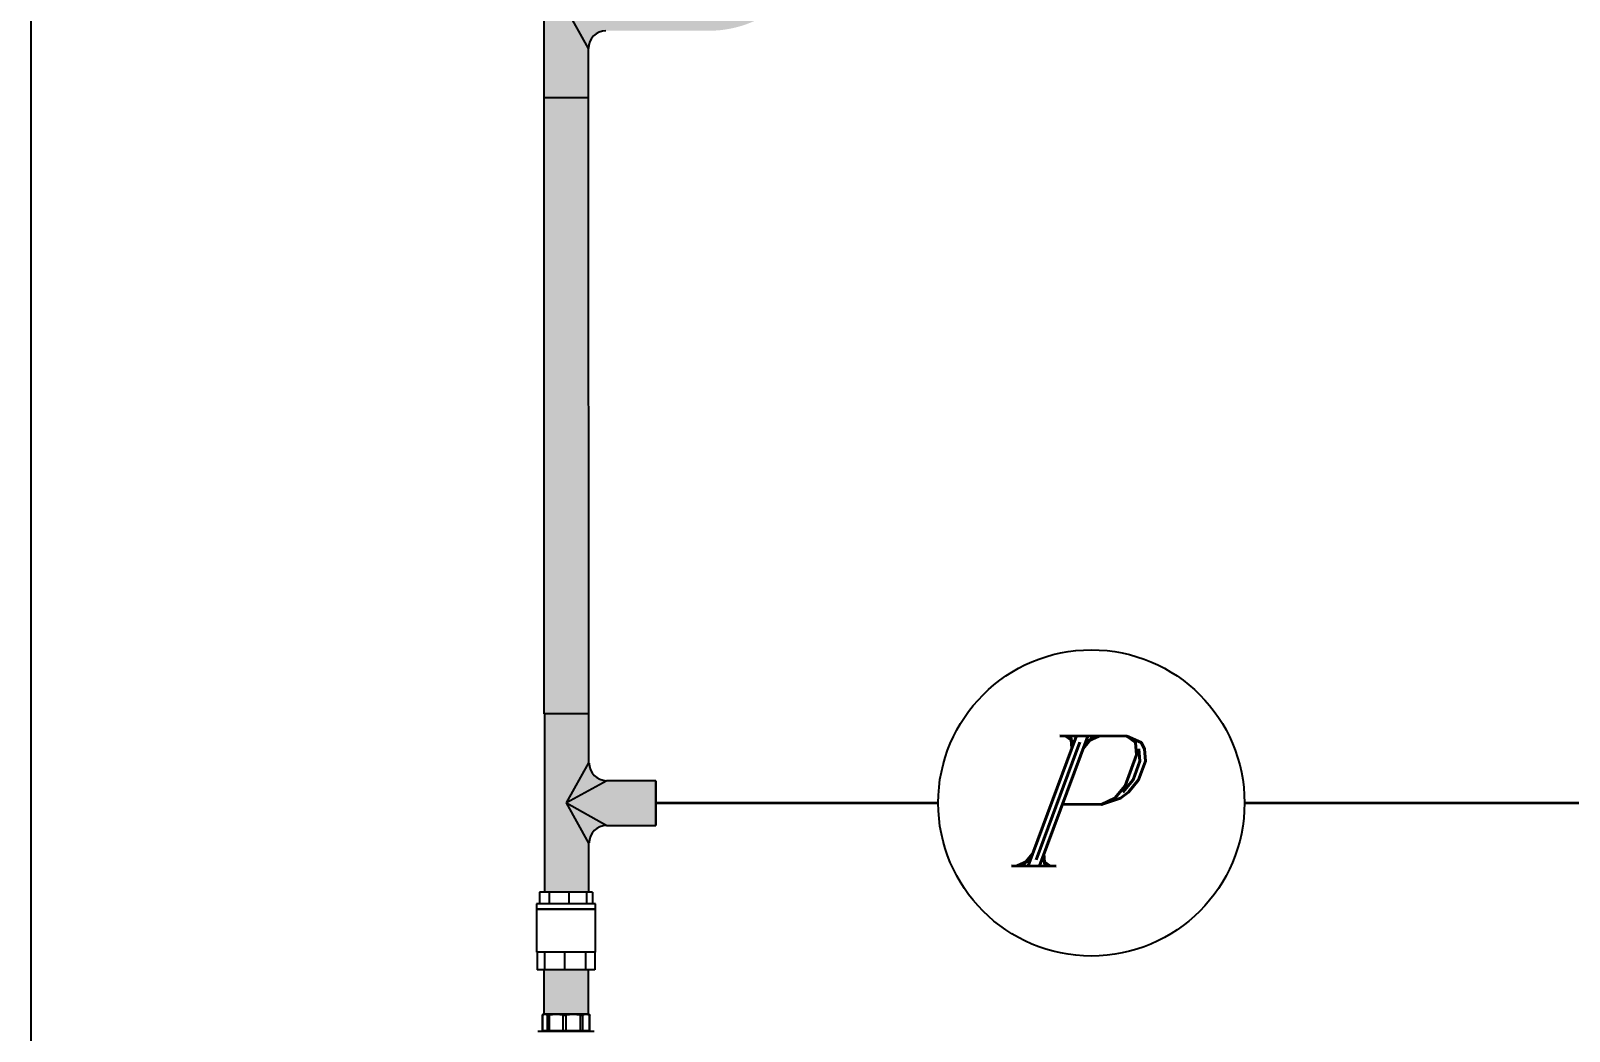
# Model space of a CAD drawing. Header units: centimetres. Extents: x -13594 to 4017, y -3206 to 1780.
# Drawn here: x -13594 to -12489, y -2319 to -1600 of the extents above; entities that cross this region are included whole.
import ezdxf
from ezdxf.enums import TextEntityAlignment as Align
from ezdxf.lldxf.tags import DXFTag

# ---------------------------------------------------------------- set-up
doc = ezdxf.new("R2010")
doc.units = ezdxf.units.CM
doc.layers.add('cold water', color=150, linetype='Continuous')
doc.styles.add('RUM', font='ROMANT', dxfattribs={"oblique": 20})
tags = doc.linetypes.add('WATER', pattern='A,7.5,-1.155096,["Water",Standard,S=1.5,R=0,X=0,Y=-0.35773],-8.414339,7.5', length=24.569435).pattern_tags.tags
tags[6] = DXFTag(74, 10)

msp = doc.modelspace()

# ---------------------------------------------------------------- hatches: boundary and pattern name
at = {"transparency": 33554687}
h = msp.add_hatch(dxfattribs=at)
h.set_pattern_fill('ANSI31', color=5)
h.set_pattern_definition([(45, (9747.07579, -4323.31006), (-0.08838834765, 0.08838834765), [])])
h.paths.add_polyline_path([(-13193.7, -687.2), (-13225.7, -687.2), (-13225.7, -1392.1), (-13193.7, -1392.1)])
h.paths.add_polyline_path([(-13193.7, -1392.1), (-13225.7, -1392.1), (-13225.7, -1427.4), (-13209.7, -1456.2), (-13225.7, -1485), (-13225.7, -1520.3), (-13193.7, -1520.3)])
h.paths.add_polyline_path([(-13209.7, -1456.2), (-13238.6, -1440.2), (-13273.8, -1440.2), (-13273.8, -1456.2), (-13273.8, -1472.2), (-13238.6, -1472.2)])
h.paths.add_polyline_path([(-13225.7, -1427.4, -0.414214), (-13238.6, -1440.2), (-13209.7, -1456.2)])
h.paths.add_polyline_path([(-13209.7, -1456.2), (-13238.6, -1472.2, -0.414214), (-13225.7, -1485)])
h.paths.add_polyline_path([(-13193.7, -1520.3), (-13225.7, -1520.3), (-13225.7, -1648.5), (-13193.7, -1648.5), (-13193.7, -1613.2), (-13209.7, -1584.4), (-13193.7, -1555.5)])
h.paths.add_polyline_path([(-13180.9, -1568.4, -0.414214), (-13193.7, -1555.5), (-13209.7, -1584.4)])
h.paths.add_polyline_path([(-13209.7, -1584.4), (-13193.7, -1613.2, -0.414214), (-13180.9, -1600.4)])
h.paths.add_polyline_path([(-13145.6, -1568.4), (-13180.9, -1568.4), (-13209.7, -1584.4), (-13180.9, -1600.4), (-13145.6, -1600.4)])
h.paths.add_polyline_path([(-13107.2, -1568.4), (-13145.6, -1568.4), (-13145.6, -1600.4), (-13107.2, -1600.4)])
h.paths.add_polyline_path([(-13027.1, -1520.3), (-13059.1, -1520.3, -0.414214), (-13107.2, -1568.4), (-13107.2, -1600.4, 0.414214)])
h.paths.add_polyline_path([(-13027.1, -925.4), (-13027.8, -925.4), (-13059.1, -925.4), (-13059.1, -1520.3), (-13027.1, -1520.3)])
h.paths.add_polyline_path([(-13193.7, -1648.5), (-13225.7, -1648.5), (-13225.7, -2091.1), (-13225.3, -2091.1), (-13193.3, -2091.1)])
h.paths.add_polyline_path([(-13209.3, -2155.2), (-13193.3, -2126.4), (-13193.3, -2091.1), (-13225.3, -2091.1), (-13225.3, -2219.3), (-13193.3, -2219.3), (-13193.3, -2184.1)])
h.paths.add_polyline_path([(-13209.3, -2155.2), (-13193.3, -2184.1, -0.414214), (-13180.4, -2171.3)])
h.paths.add_polyline_path([(-13145.2, -2139.2), (-13180.4, -2139.2), (-13209.3, -2155.2), (-13180.4, -2171.3), (-13145.2, -2171.3)])
h.paths.add_polyline_path([(-13180.4, -2139.2, -0.414214), (-13193.3, -2126.4), (-13209.3, -2155.2)])
h.paths.add_polyline_path([(-13193.7, -2275.1), (-13195.8, -2275.1), (-13210.8, -2275.1), (-13225.1, -2275.1), (-13225.7, -2275.1), (-13225.7, -2307), (-13224.9, -2307), (-13193.7, -2307)])
h.paths.add_polyline_path([(-13193.7, -2371.1), (-13224.9, -2371.1), (-13225.7, -2371.1), (-13225.7, -2499.3), (-13193.7, -2499.3)])

# ---------------------------------------------------------------- linework, layer by layer
at = {"color": 7, "linetype": 'Continuous', "lineweight": 25}
for p, q in [((-13225.7, -1520.3), (-13225.7, -1648.5)), ((-13193.7, -1613.2), (-13209.7, -1584.4)), ((-13193.7, -1648.5), (-13193.7, -1613.2)), ((-13225.7, -1648.5), (-13225.7, -2091.1)), ((-13193.7, -1648.5), (-13225.7, -1648.5)), ((-13193.3, -2091.1), (-13193.7, -1648.5)), ((-13225.3, -2091.1), (-13225.3, -2219.3)), ((-13193.3, -2091.1), (-13225.3, -2091.1)), ((-13193.3, -2126.4), (-13193.3, -2091.1)), ((-13209.3, -2155.2), (-13193.3, -2126.4)), ((-13180.4, -2139.2), (-13209.3, -2155.2)), ((-13145.2, -2139.2), (-13180.4, -2139.2)), ((-13145.2, -2155.2), (-13145.2, -2139.2)), ((-13145.2, -2139.2), (-13145.2, -2171.3)), ((-13193.3, -2184.1), (-13209.3, -2155.2)), ((-13209.3, -2155.2), (-13180.4, -2171.3)), ((-13145.2, -2171.3), (-13145.2, -2155.2)), ((-13180.4, -2171.3), (-13145.2, -2171.3)), ((-13193.3, -2219.3), (-13193.3, -2184.1)), ((-13221.8, -2219.3), (-13228.7, -2219.3)), ((-13228.7, -2219.3), (-13228.7, -2227.7)), ((-13193.3, -2219.3), (-13225.3, -2219.3)), ((-13221.8, -2219.3), (-13221.8, -2227.7)), ((-13207.8, -2219.3), (-13221.8, -2219.3)), ((-13207.8, -2219.3), (-13207.8, -2227.7)), ((-13195, -2219.3), (-13207.8, -2219.3)), ((-13195, -2219.3), (-13195, -2227.7)), ((-13190.8, -2219.3), (-13195, -2219.3)), ((-13190.8, -2219.3), (-13190.8, -2227.7)), ((-13230.9, -2227.7), (-13230.9, -2231.5)), ((-13230.8, -2227.7), (-13230.9, -2227.7)), ((-13230.9, -2231.5), (-13230.9, -2262.3)), ((-13230.8, -2231.5), (-13230.9, -2231.5)), ((-13230.9, -2231.5), (-13210.8, -2231.5)), ((-13188.6, -2227.7), (-13230.8, -2227.7)), ((-13188.6, -2231.5), (-13230.8, -2231.5)), ((-13210.8, -2231.5), (-13188.6, -2231.5)), ((-13188.6, -2231.5), (-13188.6, -2227.7)), ((-13188.6, -2262.3), (-13188.6, -2231.5)), ((-13188.6, -2262.3), (-13230.9, -2262.3)), ((-13230.4, -2262.3), (-13230.4, -2275.1)), ((-13225.1, -2262.3), (-13225.1, -2275.1)), ((-13210.8, -2262.3), (-13210.8, -2275.1)), ((-13195.8, -2262.3), (-13195.8, -2275.1)), ((-13189, -2262.3), (-13189, -2275.1)), ((-13225.1, -2275.1), (-13230.4, -2275.1)), ((-13225.7, -2275.1), (-13225.7, -2307)), ((-13210.8, -2275.1), (-13225.1, -2275.1)), ((-13195.8, -2275.1), (-13210.8, -2275.1)), ((-13189, -2275.1), (-13195.8, -2275.1)), ((-13193.7, -2307), (-13193.7, -2275.1)), ((-13226.8, -2307.6), (-13226.8, -2318.6)), ((-13225.7, -2307), (-13226.7, -2307.5)), ((-13226.7, -2307.5), (-13224.9, -2307)), ((-13226.7, -2307.5), (-13226.7, -2318.6)), ((-13225.7, -2307), (-13224.9, -2307)), ((-13224.9, -2307), (-13223.1, -2307.5)), ((-13216.8, -2307), (-13224.9, -2307)), ((-13193.7, -2307), (-13224.9, -2307)), ((-13223.1, -2318.6), (-13223.1, -2307.5)), ((-13221.8, -2307.5), (-13216.8, -2307)), ((-13221.8, -2307.5), (-13221.8, -2318.6)), ((-13216.8, -2307), (-13204.5, -2307)), ((-13216.8, -2307), (-13211.8, -2307.5)), ((-13211.8, -2318.6), (-13211.8, -2307.5)), ((-13209.8, -2307.5), (-13204.5, -2307)), ((-13209.8, -2307.5), (-13209.8, -2318.6)), ((-13204.5, -2307), (-13199.3, -2307.5)), ((-13204.5, -2307), (-13195.3, -2307)), ((-13199.3, -2318.6), (-13199.3, -2307.5)), ((-13197.8, -2307.5), (-13195.3, -2307)), ((-13197.8, -2307.5), (-13197.8, -2318.6)), ((-13195.3, -2307), (-13192.9, -2307.5)), ((-13195.3, -2307), (-13193.7, -2307)), ((-13192.8, -2307.5), (-13193.7, -2307)), ((-13192.9, -2318.6), (-13192.9, -2307.5)), ((-13192.6, -2318.6), (-13192.6, -2307.6)), ((-13229.9, -2319.2), (-13211, -2319.2)), ((-13226.8, -2318.6), (-13226.7, -2318.6)), ((-13226.7, -2318.6), (-13223.1, -2318.6)), ((-13223.1, -2318.6), (-13221.8, -2318.6)), ((-13221.8, -2318.6), (-13211.8, -2318.6)), ((-13211.8, -2318.6), (-13209.8, -2318.6)), ((-13211, -2319.2), (-13189.5, -2319.2)), ((-13209.8, -2318.6), (-13199.3, -2318.6)), ((-13199.3, -2318.6), (-13197.8, -2318.6)), ((-13197.8, -2318.6), (-13192.9, -2318.6)), ((-13192.9, -2318.6), (-13192.6, -2318.6))]:
    msp.add_line(p, q, dxfattribs=at)
msp.add_lwpolyline([(-13594.2, 1779.7), (-13594.2, -3205.5)])
at = {"color": 7, "linetype": 'Continuous', "lineweight": 25, "flags": 128}
for points in [[(-13222.1, -2319.2), (-13222, -2319.2), (-13222, -2319.2), (-13221.9, -2319.1), (-13221.9, -2319), (-13221.8, -2318.9), (-13221.8, -2318.8), (-13221.8, -2318.7), (-13221.8, -2318.6)], [(-13212, -2319.2), (-13212, -2319.2), (-13211.9, -2319.2), (-13211.9, -2319.1), (-13211.8, -2319), (-13211.8, -2318.9), (-13211.8, -2318.8), (-13211.8, -2318.7), (-13211.8, -2318.6)], [(-13209.8, -2318.6), (-13209.8, -2318.7), (-13209.8, -2318.8), (-13209.8, -2318.9), (-13209.7, -2319), (-13209.7, -2319.1), (-13209.7, -2319.2), (-13209.6, -2319.2), (-13209.6, -2319.2)], [(-13199.3, -2318.6), (-13199.3, -2318.7), (-13199.2, -2318.8), (-13199.2, -2318.9), (-13199.2, -2319), (-13199.2, -2319.1), (-13199.1, -2319.2), (-13199.1, -2319.2), (-13199.1, -2319.2)]]:
    msp.add_lwpolyline(points, dxfattribs=at)
msp.add_circle((-12832.4, -2155.2), 110)
at = {"color": 7, "linetype": 'Continuous', "lineweight": 25}
for centre, radius, start, end in [((-13180.9, -1613.2), 12.8, 90.6049, 179.2614), ((-13180.4, -2126.4), 12.8, 180.6049, 269.2614), ((-13180.4, -2184.1), 12.8, 90.6049, 179.2614), ((-13227.5, -2318.6), 0.641, 270, 0), ((-13227.3, -2318.6), 0.624, 271.6297, 1.5419), ((-13223.7, -2318.6), 0.624, 271.6297, 1.5419), ((-13197.2, -2318.6), 0.611, 177.0887, 266.7576), ((-13192.3, -2318.6), 0.611, 177.0887, 266.7576), ((-13192, -2318.6), 0.641, 180, 270)]:
    msp.add_arc(centre, radius, start, end, dxfattribs=at)
for points, knots in [([(-13226.8, -2307.6), (-13226.8, -2307.6), (-13226.8, -2307.6), (-13226.7, -2307.5), (-13226.7, -2307.5)], [0, 0, 0, 0, 0.51825, 1, 1, 1, 1]), ([(-13223.1, -2307.5), (-13223, -2307.5), (-13222.7, -2307.6), (-13222.2, -2307.6), (-13221.9, -2307.5), (-13221.8, -2307.5)], [0, 0, 0, 0, 0.398609, 0.797434, 1, 1, 1, 1]), ([(-13211.8, -2307.5), (-13211.5, -2307.5), (-13211, -2307.6), (-13210.3, -2307.6), (-13209.9, -2307.5), (-13209.8, -2307.5)], [0, 0, 0, 0, 0.398609, 0.797434, 1, 1, 1, 1]), ([(-13199.3, -2307.5), (-13199, -2307.5), (-13198.5, -2307.6), (-13198, -2307.6), (-13197.9, -2307.5), (-13197.8, -2307.5)], [0, 0, 0, 0, 0.398609, 0.797434, 1, 1, 1, 1]), ([(-13192.9, -2307.5), (-13192.8, -2307.5), (-13192.6, -2307.6), (-13192.6, -2307.6), (-13192.7, -2307.5), (-13192.8, -2307.5)], [0, 0, 0, 0, 0.398609, 0.797434, 1, 1, 1, 1])]:
    msp.add_open_spline(points, degree=3, knots=knots, dxfattribs=at)
at = {"layer": 'cold water', "linetype": 'WATER', "lineweight": 15, "ltscale": 1.2, "const_width": 2}
for points in [[(-12722.4, -2155.2), (-11040.9, -2155.2), (-11040.9, -1514.2)], [(-13145.2, -2155.2), (-12942.4, -2155.2)]]:
    msp.add_lwpolyline(points, dxfattribs=at)

# ---------------------------------------------------------------- texts
at = {"style": 'RUM', "oblique": 20}
msp.add_text('P', height=93.6, rotation=359.6133, dxfattribs=at).set_placement((-12853.4, -2153.8), align=Align.MIDDLE)

doc.saveas('drawing.dxf')
